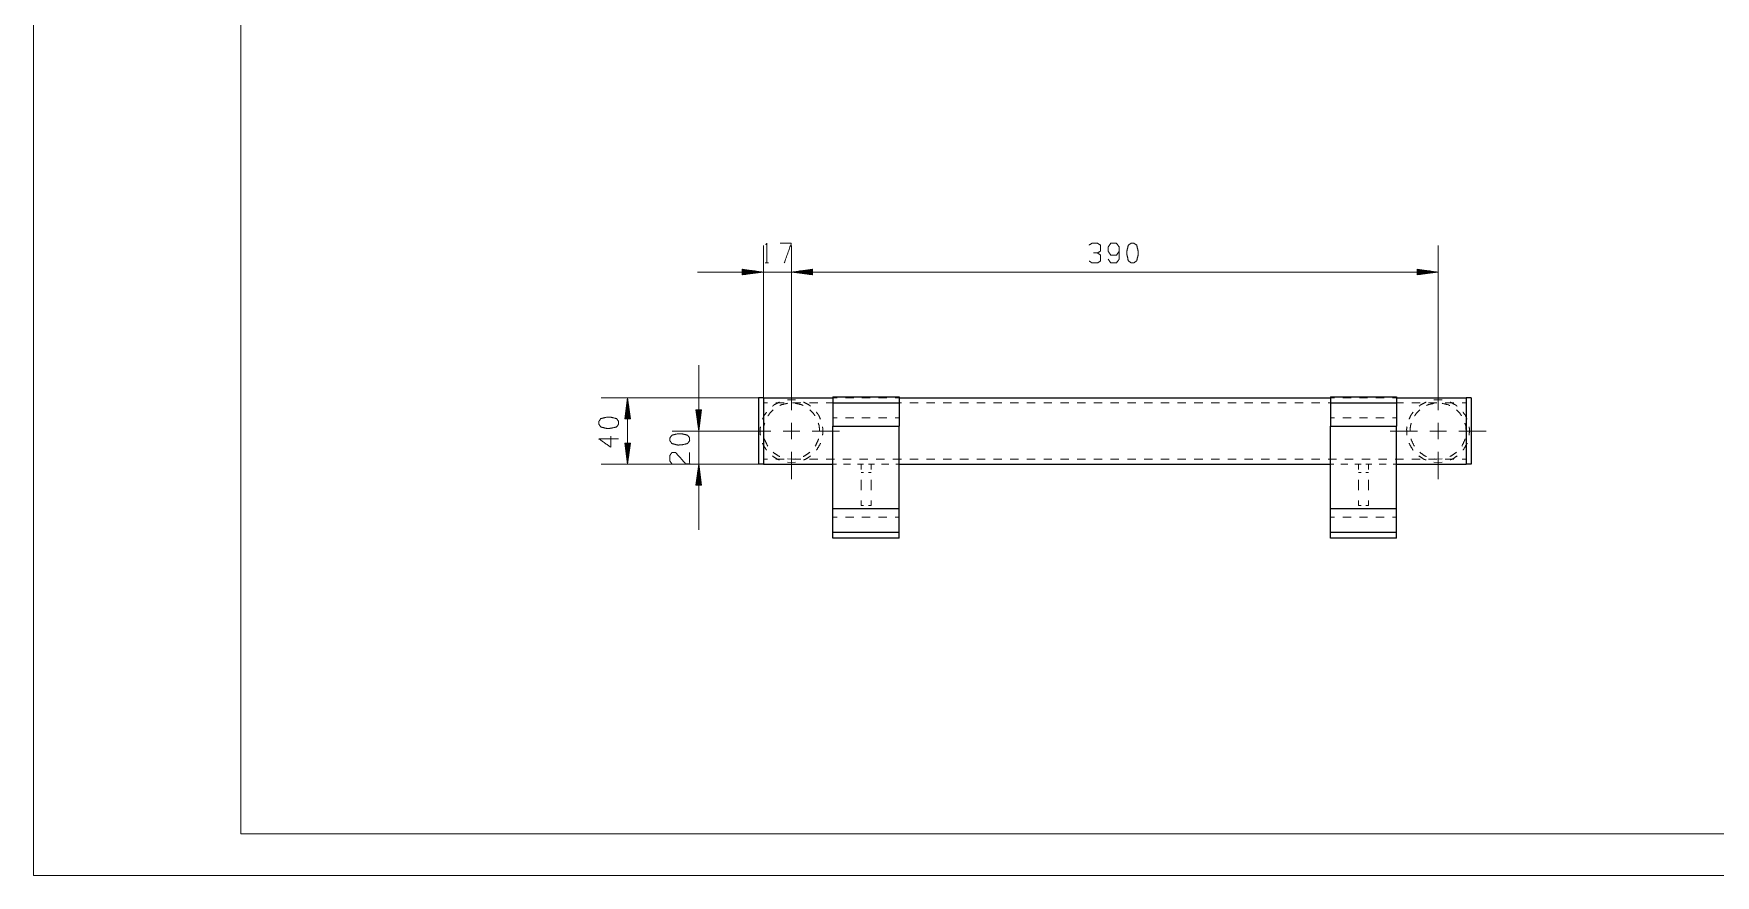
# Model space of a CAD drawing. Header units: millimetres. Extents: x 0 to 420, y 0 to 297.
# Drawn here: x 0 to 202.9, y 0 to 101.6 of the extents above; entities that cross this region are included whole.
import ezdxf

# ---------------------------------------------------------------- set-up
doc = ezdxf.new("R2010")
doc.units = ezdxf.units.MM
doc.layers.add('101', color=7, linetype='Continuous', true_color=0xffffff)

msp = doc.modelspace()

# ---------------------------------------------------------------- linework, layer by layer
at = {"layer": '101', "color": 133, "linetype": 'Continuous', "lineweight": 18}
for p, q in [((0, 297), (0, 0)), ((25, 292), (25, 5)), ((25, 5), (415, 5)), ((0, 0), (420, 0))]:
    msp.add_line(p, q, dxfattribs=at)
at = {"layer": '101', "color": 22, "linetype": 'Continuous', "lineweight": 18}
for p, q in [((88.03, 57.62), (88.03, 75.99)), ((91.43, 59.42), (91.43, 75.99)), ((91.43, 59.42), (91.43, 75.99)), ((169.43, 59.42), (169.43, 75.99)), ((85.49, 73.15), (85.49, 72.48)), ((88.03, 72.81), (85.49, 73.15)), ((85.49, 73.14), (85.52, 73.14)), ((85.49, 73.14), (85.52, 73.14)), ((85.49, 73.09), (85.9, 73.09)), ((85.49, 73.04), (86.29, 73.04)), ((93.97, 73.15), (91.43, 72.81)), ((93.97, 73.15), (91.43, 72.81)), ((93.97, 73.04), (93.16, 73.04)), ((93.97, 73.04), (93.16, 73.04)), ((93.97, 73.09), (93.55, 73.09)), ((93.97, 73.09), (93.55, 73.09)), ((93.97, 73.14), (93.93, 73.14)), ((93.97, 73.14), (93.93, 73.14)), ((93.97, 73.14), (93.93, 73.14)), ((93.97, 73.14), (93.93, 73.14)), ((93.97, 72.48), (93.97, 73.15)), ((93.97, 72.48), (93.97, 73.15)), ((166.89, 73.15), (166.89, 72.48)), ((169.43, 72.81), (166.89, 73.15)), ((166.89, 73.14), (166.92, 73.14)), ((166.89, 73.14), (166.92, 73.14)), ((166.89, 73.09), (167.3, 73.09)), ((166.89, 73.04), (167.69, 73.04)), ((80.09, 72.81), (99.36, 72.81)), ((85.49, 72.99), (86.68, 72.99)), ((85.49, 72.94), (87.06, 72.94)), ((85.49, 72.89), (87.45, 72.89)), ((85.49, 72.84), (87.83, 72.84)), ((85.49, 72.48), (88.03, 72.81)), ((85.49, 72.79), (87.83, 72.79)), ((85.49, 72.74), (87.45, 72.74)), ((85.49, 72.69), (87.06, 72.69)), ((85.49, 72.64), (86.68, 72.64)), ((85.49, 72.59), (86.29, 72.59)), ((85.49, 72.53), (85.9, 72.53)), ((85.49, 72.48), (85.52, 72.48)), ((85.49, 72.48), (85.52, 72.48)), ((91.43, 72.81), (93.97, 72.48)), ((91.43, 72.81), (169.43, 72.81)), ((91.43, 72.81), (93.97, 72.48)), ((93.97, 72.84), (91.62, 72.84)), ((93.97, 72.84), (91.62, 72.84)), ((93.97, 72.79), (91.62, 72.79)), ((93.97, 72.79), (91.62, 72.79)), ((93.97, 72.89), (92, 72.89)), ((93.97, 72.89), (92, 72.89)), ((93.97, 72.74), (92, 72.74)), ((93.97, 72.74), (92, 72.74)), ((93.97, 72.94), (92.39, 72.94)), ((93.97, 72.94), (92.39, 72.94)), ((93.97, 72.69), (92.39, 72.69)), ((93.97, 72.69), (92.39, 72.69)), ((93.97, 72.99), (92.78, 72.99)), ((93.97, 72.99), (92.78, 72.99)), ((93.97, 72.64), (92.78, 72.64)), ((93.97, 72.64), (92.78, 72.64)), ((93.97, 72.59), (93.16, 72.59)), ((93.97, 72.59), (93.16, 72.59)), ((93.97, 72.53), (93.55, 72.53)), ((93.97, 72.53), (93.55, 72.53)), ((93.97, 72.48), (93.93, 72.48)), ((93.97, 72.48), (93.93, 72.48)), ((93.97, 72.48), (93.93, 72.48)), ((93.97, 72.48), (93.93, 72.48)), ((166.89, 72.99), (168.08, 72.99)), ((166.89, 72.94), (168.46, 72.94)), ((166.89, 72.89), (168.85, 72.89)), ((166.89, 72.84), (169.23, 72.84)), ((166.89, 72.48), (169.43, 72.81)), ((166.89, 72.79), (169.23, 72.79)), ((166.89, 72.74), (168.85, 72.74)), ((166.89, 72.69), (168.46, 72.69)), ((166.89, 72.64), (168.08, 72.64)), ((166.89, 72.59), (167.69, 72.59)), ((166.89, 72.53), (167.3, 72.53)), ((166.89, 72.48), (166.92, 72.48)), ((166.89, 72.48), (166.92, 72.48)), ((80.23, 41.68), (80.23, 61.55)), ((87.43, 57.62), (68.48, 57.62)), ((71.66, 57.62), (71.33, 55.08)), ((71.58, 55.08), (71.58, 57.04)), ((71.63, 55.08), (71.63, 57.42)), ((71.99, 55.08), (71.66, 57.62)), ((71.66, 49.62), (71.66, 57.62)), ((71.69, 55.08), (71.69, 57.42)), ((71.74, 55.08), (71.74, 57.04)), ((71.33, 55.08), (71.33, 55.11)), ((71.33, 55.08), (71.33, 55.11)), ((71.33, 55.08), (71.99, 55.08)), ((71.38, 55.08), (71.38, 55.49)), ((71.43, 55.08), (71.43, 55.88)), ((71.48, 55.08), (71.48, 56.26)), ((71.53, 55.08), (71.53, 56.65)), ((71.79, 55.08), (71.79, 56.65)), ((71.84, 55.08), (71.84, 56.26)), ((71.89, 55.08), (71.89, 55.88)), ((71.94, 55.08), (71.94, 55.49)), ((71.99, 55.08), (71.99, 55.11)), ((71.99, 55.08), (71.99, 55.11)), ((79.89, 56.16), (80.23, 53.62)), ((80.56, 56.16), (79.89, 56.16)), ((79.9, 56.16), (79.9, 56.12)), ((79.9, 56.16), (79.9, 56.12)), ((79.95, 56.16), (79.95, 55.74)), ((80, 56.16), (80, 55.35)), ((80.05, 56.16), (80.05, 54.97)), ((80.1, 56.16), (80.1, 54.58)), ((80.15, 56.16), (80.15, 54.19)), ((80.2, 56.16), (80.2, 53.81)), ((80.23, 53.62), (80.56, 56.16)), ((80.25, 56.16), (80.25, 53.81)), ((80.31, 56.16), (80.31, 54.19)), ((80.36, 56.16), (80.36, 54.58)), ((80.41, 56.16), (80.41, 54.97)), ((80.46, 56.16), (80.46, 55.35)), ((80.51, 56.16), (80.51, 55.74)), ((80.56, 56.16), (80.56, 56.12)), ((80.56, 56.16), (80.56, 56.12)), ((85.63, 53.62), (77.05, 53.62)), ((71.33, 52.16), (71.33, 52.12)), ((71.33, 52.16), (71.33, 52.12)), ((71.33, 52.16), (71.66, 49.62)), ((71.99, 52.16), (71.33, 52.16)), ((71.38, 52.16), (71.38, 51.74)), ((71.43, 52.16), (71.43, 51.35)), ((71.48, 52.16), (71.48, 50.97)), ((71.53, 52.16), (71.53, 50.58)), ((71.58, 52.16), (71.58, 50.19)), ((71.63, 52.16), (71.63, 49.81)), ((71.66, 49.62), (71.99, 52.16)), ((71.69, 52.16), (71.69, 49.81)), ((71.74, 52.16), (71.74, 50.19)), ((71.79, 52.16), (71.79, 50.58)), ((71.84, 52.16), (71.84, 50.97)), ((71.89, 52.16), (71.89, 51.35)), ((71.94, 52.16), (71.94, 51.74)), ((71.99, 52.16), (71.99, 52.12)), ((71.99, 52.16), (71.99, 52.12)), ((87.43, 49.62), (68.48, 49.62)), ((87.43, 49.62), (77.05, 49.62)), ((80.23, 49.62), (79.89, 47.08)), ((80.15, 47.08), (80.15, 49.04)), ((80.2, 47.08), (80.2, 49.42)), ((80.56, 47.08), (80.23, 49.62)), ((80.25, 47.08), (80.25, 49.42)), ((80.31, 47.08), (80.31, 49.04)), ((79.89, 47.08), (80.56, 47.08)), ((79.9, 47.08), (79.9, 47.11)), ((79.9, 47.08), (79.9, 47.11)), ((79.95, 47.08), (79.95, 47.49)), ((80, 47.08), (80, 47.88)), ((80.05, 47.08), (80.05, 48.26)), ((80.1, 47.08), (80.1, 48.65)), ((80.36, 47.08), (80.36, 48.65)), ((80.41, 47.08), (80.41, 48.26)), ((80.46, 47.08), (80.46, 47.88)), ((80.51, 47.08), (80.51, 47.49)), ((80.56, 47.08), (80.56, 47.11)), ((80.56, 47.08), (80.56, 47.11))]:
    msp.add_line(p, q, dxfattribs=at)
at = {"layer": '101', "color": 72, "linetype": 'Continuous', "lineweight": 18}
msp.add_line((88.24, 73.91), (88.67, 73.91), dxfattribs=at)
at = {"layer": '101', "color": 151, "linetype": 'Continuous', "lineweight": 18}
for p, q in [((91.43, 56.12), (91.43, 59.42)), ((169.43, 56.12), (169.43, 59.42)), ((88.93, 53.62), (85.63, 53.62)), ((90.43, 53.62), (92.43, 53.62)), ((91.43, 52.62), (91.43, 54.62)), ((93.93, 53.62), (97.23, 53.62)), ((166.93, 53.62), (163.63, 53.62)), ((168.43, 53.62), (170.43, 53.62)), ((169.43, 52.62), (169.43, 54.62)), ((171.93, 53.62), (175.23, 53.62)), ((91.43, 51.12), (91.43, 47.82)), ((169.43, 51.12), (169.43, 47.82))]:
    msp.add_line(p, q, dxfattribs=at)
at = {"layer": '101', "color": 72, "linetype": 'Continuous', "lineweight": 25}
for p, q in [((88.03, 57.62), (87.43, 57.62)), ((87.43, 57.02), (87.43, 50.22)), ((88.03, 57.02), (88.03, 50.22)), ((173.43, 57.62), (172.83, 57.62)), ((172.83, 57.02), (172.83, 50.22)), ((173.43, 57.02), (173.43, 50.22)), ((88.03, 49.62), (87.43, 49.62)), ((173.43, 49.62), (172.83, 49.62))]:
    msp.add_line(p, q, dxfattribs=at)
at = {"layer": '101', "color": 92, "linetype": 'Continuous', "lineweight": 25}
for p, q in [((88.03, 57.62), (96.43, 57.62)), ((88.03, 57.02), (88.03, 50.22)), ((96.43, 57.75), (96.43, 57.04)), ((96.43, 57.75), (104.43, 57.75)), ((96.43, 57.04), (96.43, 54.8)), ((96.43, 57.04), (104.43, 57.04)), ((104.43, 57.75), (104.43, 57.04)), ((104.43, 57.62), (156.43, 57.62)), ((104.43, 57.04), (104.43, 54.8)), ((156.43, 57.75), (156.43, 57.04)), ((156.43, 57.75), (164.43, 57.75)), ((156.43, 57.04), (156.43, 54.8)), ((156.43, 57.04), (164.43, 57.04)), ((164.43, 57.75), (164.43, 57.04)), ((164.43, 57.62), (172.83, 57.62)), ((164.43, 57.04), (164.43, 54.8)), ((172.83, 57.02), (172.83, 50.22)), ((96.43, 45.22), (96.43, 54.22)), ((96.43, 54.22), (104.43, 54.22)), ((104.43, 45.22), (104.43, 54.22)), ((156.43, 45.22), (156.43, 54.22)), ((156.43, 54.22), (164.43, 54.22)), ((164.43, 45.22), (164.43, 54.22)), ((88.03, 49.62), (96.43, 49.62)), ((104.43, 49.62), (156.43, 49.62)), ((164.43, 49.62), (172.83, 49.62)), ((104.43, 44.22), (96.43, 44.22)), ((96.43, 41.39), (96.43, 43.63)), ((104.43, 41.39), (104.43, 43.63)), ((164.43, 44.22), (156.43, 44.22)), ((156.43, 41.39), (156.43, 43.63)), ((164.43, 41.39), (164.43, 43.63)), ((96.43, 40.68), (96.43, 41.39)), ((104.43, 41.39), (96.43, 41.39)), ((104.43, 40.68), (96.43, 40.68)), ((104.43, 40.68), (104.43, 41.39)), ((156.43, 40.68), (156.43, 41.39)), ((164.43, 41.39), (156.43, 41.39)), ((164.43, 40.68), (156.43, 40.68)), ((164.43, 40.68), (164.43, 41.39))]:
    msp.add_line(p, q, dxfattribs=at)
at = {"layer": '101', "color": 53, "linetype": 'Continuous', "lineweight": 18}
for p, q in [((88.03, 57.02), (88.53, 57.02)), ((89.54, 57.02), (90.55, 57.02)), ((91.56, 57.02), (92.57, 57.02)), ((93.58, 57.02), (94.59, 57.02)), ((95.6, 57.02), (96.61, 57.02)), ((96.43, 57.62), (96.93, 57.62)), ((97.62, 57.02), (98.63, 57.02)), ((97.93, 57.62), (98.93, 57.62)), ((99.64, 57.02), (100.65, 57.02)), ((99.93, 57.62), (100.93, 57.62)), ((101.65, 57.02), (102.66, 57.02)), ((101.93, 57.62), (102.93, 57.62)), ((103.67, 57.02), (104.68, 57.02)), ((103.93, 57.62), (104.43, 57.62)), ((105.69, 57.02), (106.7, 57.02)), ((107.71, 57.02), (108.72, 57.02)), ((109.73, 57.02), (110.74, 57.02)), ((111.75, 57.02), (112.76, 57.02)), ((113.77, 57.02), (114.78, 57.02)), ((115.79, 57.02), (116.8, 57.02)), ((117.81, 57.02), (118.82, 57.02)), ((119.83, 57.02), (120.84, 57.02)), ((121.85, 57.02), (122.85, 57.02)), ((123.86, 57.02), (124.87, 57.02)), ((125.88, 57.02), (126.89, 57.02)), ((127.9, 57.02), (128.91, 57.02)), ((129.92, 57.02), (130.93, 57.02)), ((131.94, 57.02), (132.95, 57.02)), ((133.96, 57.02), (134.97, 57.02)), ((135.98, 57.02), (136.99, 57.02)), ((138, 57.02), (139.01, 57.02)), ((140.02, 57.02), (141.03, 57.02)), ((142.04, 57.02), (143.05, 57.02)), ((144.05, 57.02), (145.06, 57.02)), ((146.07, 57.02), (147.08, 57.02)), ((148.09, 57.02), (149.1, 57.02)), ((150.11, 57.02), (151.12, 57.02)), ((152.13, 57.02), (153.14, 57.02)), ((154.15, 57.02), (155.16, 57.02)), ((156.17, 57.02), (157.18, 57.02)), ((156.43, 57.62), (156.93, 57.62)), ((157.93, 57.62), (158.93, 57.62)), ((158.19, 57.02), (159.2, 57.02)), ((159.93, 57.62), (160.93, 57.62)), ((160.21, 57.02), (161.22, 57.02)), ((161.93, 57.62), (162.93, 57.62)), ((162.23, 57.02), (163.24, 57.02)), ((163.93, 57.62), (164.43, 57.62)), ((164.25, 57.02), (165.25, 57.02)), ((166.26, 57.02), (167.27, 57.02)), ((168.28, 57.02), (169.29, 57.02)), ((170.3, 57.02), (171.31, 57.02)), ((172.32, 57.02), (172.83, 57.02)), ((96.43, 55.22), (96.93, 55.22)), ((97.93, 55.22), (98.93, 55.22)), ((99.93, 55.22), (100.93, 55.22)), ((101.93, 55.22), (102.93, 55.22)), ((103.93, 55.22), (104.43, 55.22)), ((156.43, 55.22), (156.93, 55.22)), ((157.93, 55.22), (158.93, 55.22)), ((159.93, 55.22), (160.93, 55.22)), ((161.93, 55.22), (162.93, 55.22)), ((163.93, 55.22), (164.43, 55.22)), ((88.03, 50.22), (88.53, 50.22)), ((89.54, 50.22), (90.55, 50.22)), ((90.93, 49.87), (91.43, 49.82)), ((90.95, 50.28), (91.43, 50.22)), ((91.43, 50.22), (91.91, 50.28)), ((91.43, 49.82), (91.92, 49.87)), ((91.56, 50.22), (92.57, 50.22)), ((93.58, 50.22), (94.59, 50.22)), ((95.6, 50.22), (96.61, 50.22)), ((96.43, 49.62), (96.85, 49.62)), ((97.62, 50.22), (98.63, 50.22)), ((97.7, 49.62), (98.55, 49.62)), ((99.4, 49.62), (99.83, 49.62)), ((99.64, 50.22), (100.65, 50.22)), ((100.13, 49.62), (99.83, 49.62)), ((99.83, 48.99), (99.83, 49.62)), ((101.03, 49.62), (100.73, 49.62)), ((101.03, 49.62), (101.45, 49.62)), ((101.03, 48.99), (101.03, 49.62)), ((101.65, 50.22), (102.66, 50.22)), ((102.3, 49.62), (103.15, 49.62)), ((103.67, 50.22), (104.68, 50.22)), ((104, 49.62), (104.43, 49.62)), ((105.69, 50.22), (106.7, 50.22)), ((107.71, 50.22), (108.72, 50.22)), ((109.73, 50.22), (110.74, 50.22)), ((111.75, 50.22), (112.76, 50.22)), ((113.77, 50.22), (114.78, 50.22)), ((115.79, 50.22), (116.8, 50.22)), ((117.81, 50.22), (118.82, 50.22)), ((119.83, 50.22), (120.84, 50.22)), ((121.85, 50.22), (122.85, 50.22)), ((123.86, 50.22), (124.87, 50.22)), ((125.88, 50.22), (126.89, 50.22)), ((127.9, 50.22), (128.91, 50.22)), ((129.92, 50.22), (130.93, 50.22)), ((131.94, 50.22), (132.95, 50.22)), ((133.96, 50.22), (134.97, 50.22)), ((135.98, 50.22), (136.99, 50.22)), ((138, 50.22), (139.01, 50.22)), ((140.02, 50.22), (141.03, 50.22)), ((142.04, 50.22), (143.05, 50.22)), ((144.05, 50.22), (145.06, 50.22)), ((146.07, 50.22), (147.08, 50.22)), ((148.09, 50.22), (149.1, 50.22)), ((150.11, 50.22), (151.12, 50.22)), ((152.13, 50.22), (153.14, 50.22)), ((154.15, 50.22), (155.16, 50.22)), ((156.17, 50.22), (157.18, 50.22)), ((156.43, 49.62), (156.85, 49.62)), ((157.7, 49.62), (158.55, 49.62)), ((158.19, 50.22), (159.2, 50.22)), ((159.4, 49.62), (159.83, 49.62)), ((160.13, 49.62), (159.83, 49.62)), ((159.83, 49.62), (159.83, 48.99)), ((160.21, 50.22), (161.22, 50.22)), ((161.03, 49.62), (160.73, 49.62)), ((161.03, 49.62), (161.45, 49.62)), ((161.03, 49.62), (161.03, 48.99)), ((162.23, 50.22), (163.24, 50.22)), ((162.3, 49.62), (163.15, 49.62)), ((164, 49.62), (164.43, 49.62)), ((164.25, 50.22), (165.25, 50.22)), ((166.26, 50.22), (167.27, 50.22)), ((168.28, 50.22), (169.29, 50.22)), ((168.93, 49.87), (169.43, 49.82)), ((168.95, 50.28), (169.43, 50.22)), ((169.43, 50.22), (169.91, 50.28)), ((169.43, 49.82), (169.92, 49.87)), ((170.3, 50.22), (171.31, 50.22)), ((172.32, 50.22), (172.83, 50.22)), ((100.13, 48.62), (99.83, 48.62)), ((99.83, 46.49), (99.83, 47.74)), ((101.03, 48.62), (100.73, 48.62)), ((101.03, 46.49), (101.03, 47.74)), ((160.13, 48.62), (159.83, 48.62)), ((159.83, 47.74), (159.83, 46.49)), ((161.03, 48.62), (160.73, 48.62)), ((161.03, 47.74), (161.03, 46.49)), ((99.83, 44.62), (99.83, 45.24)), ((101.03, 44.62), (101.03, 45.24)), ((159.83, 45.24), (159.83, 44.62)), ((161.03, 45.24), (161.03, 44.62)), ((96.93, 43.22), (96.43, 43.22)), ((98.93, 43.22), (97.93, 43.22)), ((100.13, 44.62), (99.83, 44.62)), ((100.93, 43.22), (99.93, 43.22)), ((101.03, 44.62), (100.73, 44.62)), ((102.93, 43.22), (101.93, 43.22)), ((104.43, 43.22), (103.93, 43.22)), ((156.93, 43.22), (156.43, 43.22)), ((158.93, 43.22), (157.93, 43.22)), ((160.13, 44.62), (159.83, 44.62)), ((160.93, 43.22), (159.93, 43.22)), ((161.03, 44.62), (160.73, 44.62)), ((162.93, 43.22), (161.93, 43.22)), ((164.43, 43.22), (163.93, 43.22))]:
    msp.add_line(p, q, dxfattribs=at)
at = {"layer": '101', "color": 72, "linetype": 'Continuous', "lineweight": 18}
for points, knots in [([(88.32, 76.08), (88.46, 76.28), (88.46, 73.91)], [0, 0, 0.09349, 1, 1]), ([(90.56, 73.91), (91.4, 76.28), (90.06, 76.28)], [0, 0, 0.652471, 1, 1]), ([(128.35, 75.11), (128.69, 75.33), (128.69, 76.06), (128.35, 76.28), (127.67, 76.28), (127.33, 76.06)], [0, 0, 0.153874, 0.429851, 0.583725, 0.846125, 1, 1]), ([(127.35, 74.13), (127.67, 73.91), (128.35, 73.91), (128.69, 74.13), (128.69, 74.86), (128.35, 75.11), (127.84, 75.11)], [0, 0, 0.12412, 0.34369, 0.472447, 0.703377, 0.836731, 1, 1]), ([(129.62, 74.38), (129.94, 73.91), (130.63, 73.91), (130.97, 74.38), (130.97, 75.81), (130.63, 76.28), (129.94, 76.28), (129.62, 75.81), (129.61, 75.33), (129.94, 74.86), (130.63, 74.86), (130.97, 75.33)], [0, 0, 0.076856, 0.169525, 0.247728, 0.439296, 0.5175, 0.610168, 0.687025, 0.750925, 0.829128, 0.921797, 1, 1]), ([(132.73, 73.91), (133.07, 74.16), (133.24, 74.86), (133.24, 75.33), (133.07, 76.06), (132.73, 76.28), (132.39, 76.28), (132.06, 76.06), (131.88, 75.33), (131.9, 74.86), (132.06, 74.16), (132.39, 73.91), (132.73, 73.91)], [0, 0, 0.067526, 0.183971, 0.260583, 0.380942, 0.446141, 0.500306, 0.565504, 0.685863, 0.762529, 0.87831, 0.945835, 1, 1]), ([(70.57, 54.78), (70.32, 55.12), (69.62, 55.29), (69.14, 55.29), (68.42, 55.12), (68.19, 54.78), (68.19, 54.45), (68.42, 54.11), (69.14, 53.93), (69.62, 53.95), (70.32, 54.11), (70.57, 54.45), (70.57, 54.78)], [0, 0, 0.067526, 0.183971, 0.260584, 0.380943, 0.446141, 0.500306, 0.565504, 0.685863, 0.762529, 0.878309, 0.945835, 1, 1]), ([(69.62, 53.02), (69.62, 51.67), (68.19, 52.68), (70.57, 52.68)], [0, 0, 0.245869, 0.565295, 1, 1]), ([(79.14, 52.78), (78.89, 53.12), (78.19, 53.29), (77.71, 53.29), (76.99, 53.12), (76.76, 52.78), (76.76, 52.45), (76.99, 52.11), (77.71, 51.93), (78.19, 51.95), (78.89, 52.11), (79.14, 52.45), (79.14, 52.78)], [0, 0, 0.067526, 0.183971, 0.260583, 0.380943, 0.446141, 0.500306, 0.565505, 0.685864, 0.762529, 0.87831, 0.945835, 1, 1]), ([(76.99, 49.67), (76.76, 49.99), (76.76, 50.68), (76.99, 51.02), (77.46, 51.02), (78.66, 49.66), (79.14, 49.67), (79.14, 51.02)], [0, 0, 0.069693, 0.192978, 0.265275, 0.350228, 0.674741, 0.759752, 1, 1])]:
    msp.add_open_spline(points, degree=1, knots=knots, dxfattribs=at)
at = {"layer": '101', "color": 72, "linetype": 'Continuous', "lineweight": 25}
for points in [[(87.43, 57.62), (87.43, 57.02)], [(88.03, 57.62), (88.03, 57.02)], [(172.83, 57.62), (172.83, 57.02)], [(173.43, 57.62), (173.43, 57.02)], [(87.43, 50.22), (87.43, 49.62)], [(88.03, 50.22), (88.03, 49.62)], [(172.83, 50.22), (172.83, 49.62)], [(173.43, 50.22), (173.43, 49.62)]]:
    msp.add_open_spline(points, degree=1, dxfattribs=at)
at = {"layer": '101', "color": 92, "linetype": 'Continuous', "lineweight": 25}
for points in [[(88.03, 57.62), (88.03, 57.02)], [(172.83, 57.62), (172.83, 57.02)], [(96.43, 54.8), (96.43, 54.22)], [(104.43, 54.8), (104.43, 54.22)], [(156.43, 54.8), (156.43, 54.22)], [(164.43, 54.8), (164.43, 54.22)], [(88.03, 50.22), (88.03, 49.62)], [(172.83, 50.22), (172.83, 49.62)], [(96.43, 43.63), (96.43, 44.22)], [(104.43, 43.63), (104.43, 44.22)], [(156.43, 43.63), (156.43, 44.22)], [(164.43, 43.63), (164.43, 44.22)]]:
    msp.add_open_spline(points, degree=1, dxfattribs=at)
at = {"layer": '101', "color": 53, "linetype": 'Continuous', "lineweight": 18}
for points, knots in [([(89.98, 57.11), (89.34, 56.79), (89.13, 56.61)], [0, 0, 0.722224, 1, 1]), ([(90.94, 56.97), (90.17, 56.78), (90.02, 56.69)], [0, 0, 0.819997, 1, 1]), ([(91.92, 57.38), (91.87, 57.39), (90.98, 57.39), (90.93, 57.38)], [0, 0, 0.055559, 0.944441, 1, 1]), ([(92.83, 56.69), (92.68, 56.78), (91.91, 56.97)], [0, 0, 0.180003, 1, 1]), ([(93.73, 56.61), (93.51, 56.79), (92.87, 57.11)], [0, 0, 0.277782, 1, 1]), ([(167.98, 57.11), (167.34, 56.79), (167.13, 56.61)], [0, 0, 0.722224, 1, 1]), ([(168.94, 56.97), (168.17, 56.78), (168.02, 56.69)], [0, 0, 0.819997, 1, 1]), ([(169.92, 57.38), (169.87, 57.39), (168.98, 57.39), (168.93, 57.38)], [0, 0, 0.055559, 0.944441, 1, 1]), ([(170.83, 56.69), (170.68, 56.78), (169.91, 56.97)], [0, 0, 0.179993, 1, 1]), ([(171.73, 56.61), (171.51, 56.79), (170.87, 57.11)], [0, 0, 0.277776, 1, 1]), ([(88.43, 55.91), (88.14, 55.52), (87.94, 55.06)], [0, 0, 0.500002, 1, 1]), ([(89.22, 56.17), (88.81, 55.78), (88.59, 55.44)], [0, 0, 0.580004, 1, 1]), ([(94.26, 55.44), (94.05, 55.78), (93.64, 56.17)], [0, 0, 0.42, 1, 1]), ([(94.91, 55.06), (94.72, 55.52), (94.42, 55.91)], [0, 0, 0.499998, 1, 1]), ([(166.43, 55.91), (166.14, 55.52), (165.94, 55.06)], [0, 0, 0.499997, 1, 1]), ([(167.22, 56.17), (166.81, 55.78), (166.59, 55.44)], [0, 0, 0.579997, 1, 1]), ([(172.26, 55.44), (172.05, 55.78), (171.64, 56.17)], [0, 0, 0.419996, 1, 1]), ([(172.91, 55.06), (172.72, 55.52), (172.42, 55.91)], [0, 0, 0.500003, 1, 1]), ([(87.68, 54.11), (87.63, 53.84), (87.67, 53.12)], [0, 0, 0.277778, 1, 1]), ([(88.19, 54.57), (88.09, 54.25), (88.05, 53.61)], [0, 0, 0.340001, 1, 1]), ([(94.81, 53.61), (94.77, 54.25), (94.66, 54.57)], [0, 0, 0.659999, 1, 1]), ([(95.18, 53.12), (95.22, 53.84), (95.17, 54.11)], [0, 0, 0.722222, 1, 1]), ([(165.68, 54.11), (165.63, 53.84), (165.67, 53.12)], [0, 0, 0.27778, 1, 1]), ([(166.19, 54.57), (166.09, 54.25), (166.05, 53.61)], [0, 0, 0.340001, 1, 1]), ([(172.81, 53.61), (172.77, 54.25), (172.66, 54.57)], [0, 0, 0.659997, 1, 1]), ([(173.18, 53.12), (173.22, 53.84), (173.17, 54.11)], [0, 0, 0.722222, 1, 1]), ([(87.92, 52.16), (87.94, 52.11), (88.38, 51.35), (88.42, 51.31)], [0, 0, 0.055556, 0.94444, 1, 1]), ([(88.17, 52.66), (88.19, 52.56), (88.56, 51.79), (88.57, 51.78)], [0, 0, 0.099999, 0.979998, 1, 1]), ([(89.21, 51.06), (89.79, 50.64), (90.02, 50.54)], [0, 0, 0.740008, 1, 1]), ([(92.83, 50.54), (93.06, 50.64), (93.64, 51.06)], [0, 0, 0.260001, 1, 1]), ([(94.28, 51.78), (94.3, 51.79), (94.66, 52.56), (94.68, 52.66)], [0, 0, 0.020002, 0.900001, 1, 1]), ([(94.44, 51.31), (94.47, 51.35), (94.92, 52.11), (94.93, 52.16)], [0, 0, 0.05556, 0.944444, 1, 1]), ([(165.92, 52.16), (165.94, 52.11), (166.38, 51.35), (166.42, 51.31)], [0, 0, 0.055556, 0.94444, 1, 1]), ([(166.17, 52.66), (166.19, 52.56), (166.56, 51.79), (166.57, 51.78)], [0, 0, 0.099999, 0.979998, 1, 1]), ([(167.21, 51.06), (167.79, 50.64), (168.02, 50.54)], [0, 0, 0.739999, 1, 1]), ([(170.83, 50.54), (171.06, 50.64), (171.64, 51.06)], [0, 0, 0.259999, 1, 1]), ([(172.28, 51.78), (172.3, 51.79), (172.66, 52.56), (172.68, 52.66)], [0, 0, 0.019996, 0.900001, 1, 1]), ([(172.44, 51.31), (172.47, 51.35), (172.92, 52.11), (172.93, 52.16)], [0, 0, 0.055553, 0.944441, 1, 1]), ([(89.12, 50.61), (89.72, 50.22), (89.98, 50.13)], [0, 0, 0.722221, 1, 1]), ([(92.87, 50.13), (93.13, 50.22), (93.73, 50.61)], [0, 0, 0.277779, 1, 1]), ([(167.12, 50.61), (167.72, 50.22), (167.98, 50.13)], [0, 0, 0.722229, 1, 1]), ([(170.87, 50.13), (171.13, 50.22), (171.73, 50.61)], [0, 0, 0.277779, 1, 1])]:
    msp.add_open_spline(points, degree=1, knots=knots, dxfattribs=at)
at = {"layer": '101', "color": 92, "linetype": 'Continuous', "lineweight": 25}
for points in [[(96.43, 44.22), (96.43, 44.35), (96.43, 45.22)], [(104.43, 44.22), (104.43, 44.35), (104.43, 45.22)], [(156.43, 44.22), (156.43, 44.35), (156.43, 45.22)], [(164.43, 44.22), (164.43, 44.35), (164.43, 45.22)]]:
    msp.add_open_spline(points, degree=1, knots=[0, 0, 0.133972, 1, 1], dxfattribs=at)

doc.saveas('drawing.dxf')
